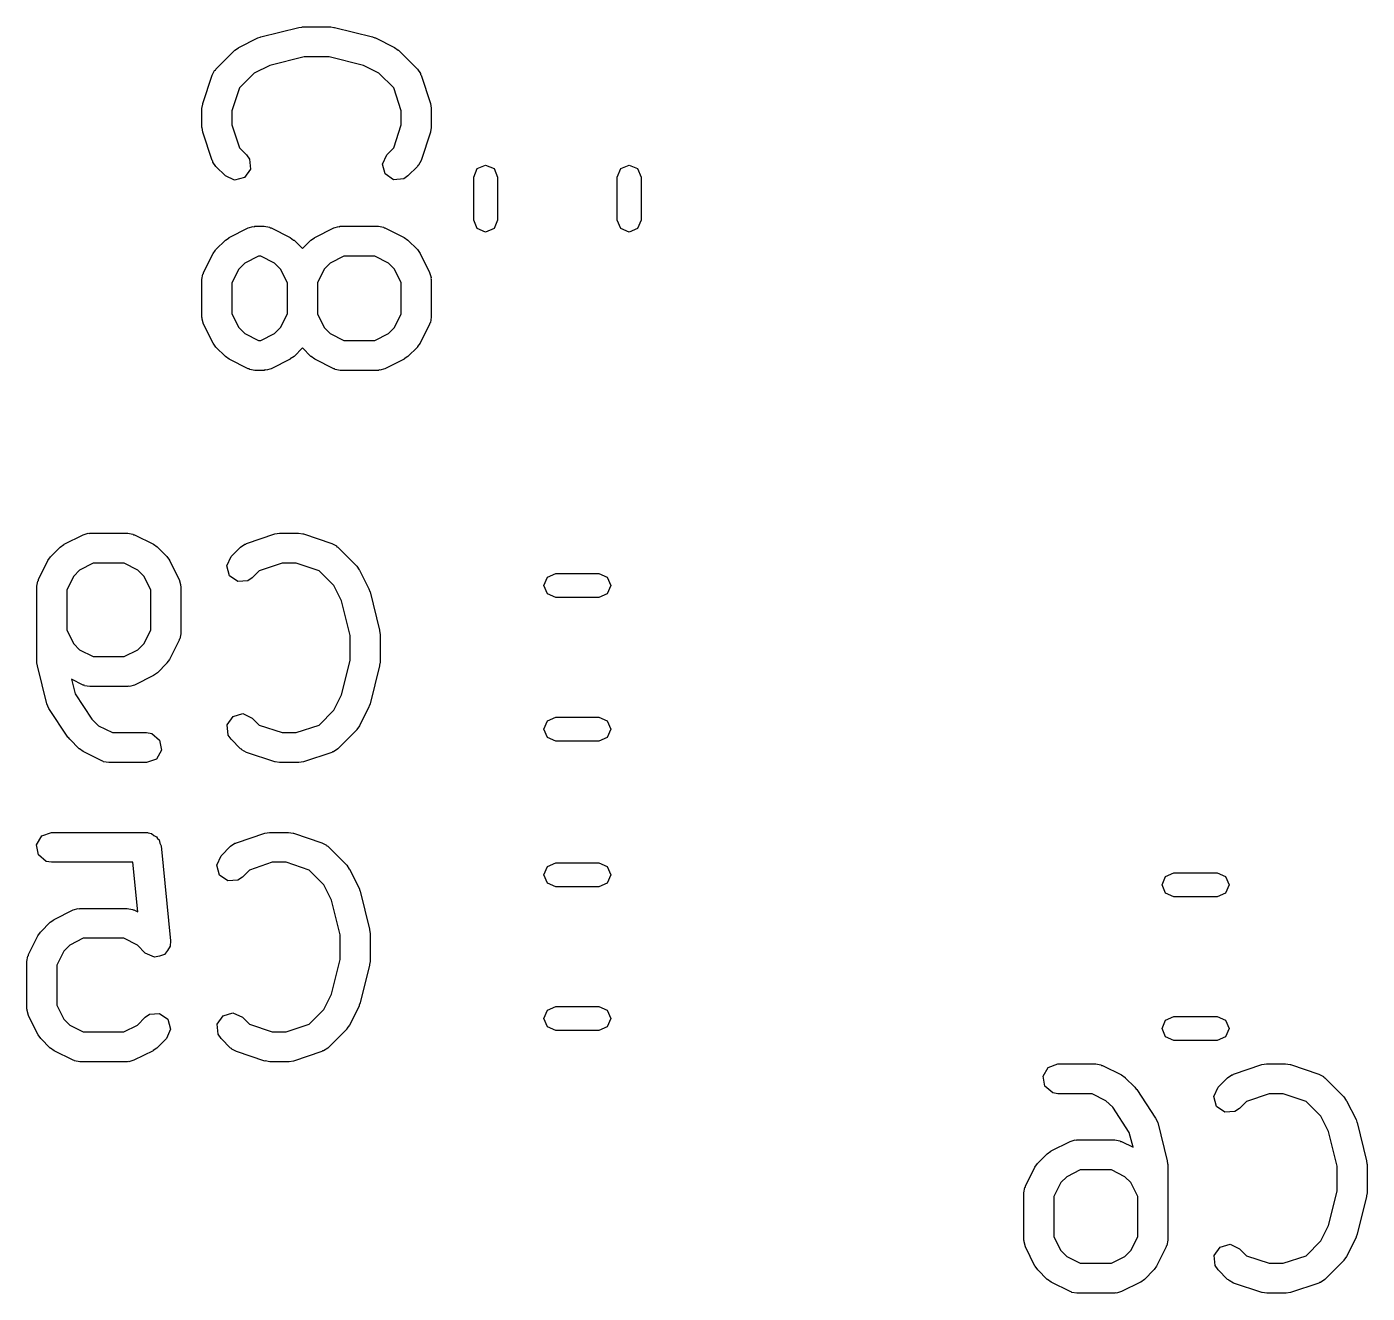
# Model space of a CAD drawing. Extents: x 91.9 to 161.1, y -116.3 to -99.6.
# Drawn here: x 131.94 to 138.66, y -116.34 to -109.99 of the extents above; entities that cross this region are included whole.
import ezdxf

# ---------------------------------------------------------------- set-up
doc = ezdxf.new("R2010")
doc.units = 0
doc.layers.add('BLACK', color=7, linetype='CONTINUOUS')

msp = doc.modelspace()

# ---------------------------------------------------------------- linework, layer by layer
at = {"layer": 'BLACK', "linetype": 'CONTINUOUS'}
for p, q in [((133.109, -110.041), (133.112, -110.039)), ((133.112, -110.039), (133.303, -109.992)), ((133.303, -109.992), (133.318, -109.99)), ((133.318, -109.99), (133.321, -109.989)), ((133.321, -109.989), (133.464, -109.989)), ((133.464, -109.989), (133.479, -109.992)), ((133.479, -109.992), (133.482, -109.992)), ((133.482, -109.992), (133.672, -110.039)), ((133.672, -110.039), (133.684, -110.044)), ((132.887, -110.202), (132.982, -110.106)), ((132.982, -110.106), (133.001, -110.094)), ((133.001, -110.094), (133.002, -110.092)), ((133.002, -110.092), (133.097, -110.045)), ((133.097, -110.045), (133.109, -110.041)), ((133.684, -110.044), (133.688, -110.045)), ((133.688, -110.045), (133.783, -110.092)), ((133.783, -110.092), (133.801, -110.106)), ((133.801, -110.106), (133.803, -110.106)), ((133.803, -110.106), (133.898, -110.202)), ((133.33, -110.139), (133.157, -110.183)), ((133.455, -110.139), (133.33, -110.139)), ((133.628, -110.183), (133.455, -110.139)), ((132.821, -110.374), (132.869, -110.231)), ((132.869, -110.231), (132.881, -110.208)), ((132.881, -110.208), (132.885, -110.206)), ((132.885, -110.206), (132.887, -110.202)), ((133.08, -110.221), (133.006, -110.295)), ((133.157, -110.183), (133.08, -110.221)), ((133.705, -110.221), (133.628, -110.183)), ((133.779, -110.295), (133.705, -110.221)), ((133.898, -110.202), (133.913, -110.223)), ((133.913, -110.223), (133.913, -110.228)), ((133.913, -110.228), (133.916, -110.231)), ((133.916, -110.231), (133.964, -110.374)), ((133.006, -110.295), (132.967, -110.41)), ((133.817, -110.41), (133.779, -110.295)), ((132.821, -110.376), (132.821, -110.374)), ((133.964, -110.374), (133.967, -110.396)), ((132.817, -110.398), (132.821, -110.376)), ((132.817, -110.493), (132.817, -110.398)), ((132.967, -110.41), (132.967, -110.481)), ((133.817, -110.481), (133.817, -110.41)), ((133.967, -110.396), (133.967, -110.398)), ((133.967, -110.398), (133.967, -110.493)), ((132.818, -110.494), (132.817, -110.493)), ((132.821, -110.517), (132.818, -110.494)), ((132.967, -110.481), (133.006, -110.595)), ((133.779, -110.595), (133.817, -110.481)), ((133.967, -110.493), (133.963, -110.515)), ((132.869, -110.659), (132.821, -110.517)), ((133.964, -110.517), (133.916, -110.659)), ((133.963, -110.515), (133.964, -110.517)), ((133.006, -110.595), (133.041, -110.63)), ((133.041, -110.63), (133.056, -110.652)), ((133.722, -110.677), (133.744, -110.63)), ((133.744, -110.63), (133.779, -110.595)), ((132.872, -110.663), (132.869, -110.659)), ((132.872, -110.667), (132.872, -110.663)), ((132.887, -110.689), (132.872, -110.667)), ((132.935, -110.736), (132.887, -110.689)), ((133.06, -110.703), (133.031, -110.745)), ((133.056, -110.652), (133.06, -110.703)), ((133.736, -110.726), (133.722, -110.677)), ((133.898, -110.689), (133.85, -110.736)), ((133.9, -110.685), (133.898, -110.689)), ((133.904, -110.682), (133.9, -110.685)), ((133.916, -110.659), (133.904, -110.682)), ((134.18, -110.742), (134.198, -110.7)), ((134.198, -110.7), (134.24, -110.682)), ((134.24, -110.682), (134.282, -110.7)), ((134.282, -110.7), (134.3, -110.742)), ((134.9, -110.742), (134.918, -110.7)), ((134.918, -110.7), (134.96, -110.682)), ((134.96, -110.682), (135.002, -110.7)), ((135.002, -110.7), (135.02, -110.742)), ((132.981, -110.758), (132.935, -110.736)), ((133.031, -110.745), (132.981, -110.758)), ((133.778, -110.756), (133.736, -110.726)), ((133.829, -110.751), (133.778, -110.756)), ((133.85, -110.736), (133.829, -110.751)), ((134.18, -110.958), (134.18, -110.742)), ((134.3, -110.742), (134.3, -110.958)), ((134.9, -110.958), (134.9, -110.742)), ((135.02, -110.742), (135.02, -110.958)), ((134.198, -111), (134.18, -110.958)), ((134.3, -110.958), (134.282, -111)), ((134.918, -111), (134.9, -110.958)), ((135.02, -110.958), (135.002, -111)), ((132.935, -111.059), (132.953, -111.046)), ((132.953, -111.046), (132.954, -111.045)), ((132.954, -111.045), (133.049, -110.997)), ((133.049, -110.997), (133.074, -110.99)), ((133.074, -110.99), (133.079, -110.991)), ((133.079, -110.991), (133.083, -110.989)), ((133.083, -110.989), (133.13, -110.989)), ((133.13, -110.989), (133.156, -110.994)), ((133.156, -110.994), (133.16, -110.997)), ((133.16, -110.997), (133.164, -110.997)), ((133.164, -110.997), (133.259, -111.045)), ((133.259, -111.045), (133.277, -111.058)), ((133.363, -111.059), (133.382, -111.046)), ((133.382, -111.046), (133.383, -111.045)), ((133.383, -111.045), (133.478, -110.997)), ((133.478, -110.997), (133.503, -110.99)), ((133.503, -110.99), (133.507, -110.991)), ((133.507, -110.991), (133.511, -110.989)), ((133.511, -110.989), (133.702, -110.989)), ((133.702, -110.989), (133.728, -110.994)), ((133.728, -110.994), (133.731, -110.997)), ((133.731, -110.997), (133.735, -110.997)), ((133.735, -110.997), (133.831, -111.045)), ((133.831, -111.045), (133.849, -111.058)), ((134.24, -111.018), (134.198, -111)), ((134.282, -111), (134.24, -111.018)), ((134.96, -111.018), (134.918, -111)), ((135.002, -111), (134.96, -111.018)), ((132.873, -111.126), (132.886, -111.108)), ((132.886, -111.108), (132.887, -111.106)), ((132.887, -111.106), (132.935, -111.059)), ((133.277, -111.058), (133.279, -111.059)), ((133.279, -111.059), (133.321, -111.101)), ((133.321, -111.101), (133.363, -111.059)), ((133.849, -111.058), (133.85, -111.059)), ((133.85, -111.059), (133.898, -111.106)), ((133.898, -111.106), (133.911, -111.125)), ((132.825, -111.221), (132.873, -111.126)), ((133.032, -111.174), (133.002, -111.204)), ((133.101, -111.139), (133.032, -111.174)), ((133.113, -111.139), (133.101, -111.139)), ((133.181, -111.174), (133.113, -111.139)), ((133.212, -111.204), (133.181, -111.174)), ((133.461, -111.174), (133.43, -111.204)), ((133.529, -111.139), (133.461, -111.174)), ((133.684, -111.139), (133.529, -111.139)), ((133.753, -111.174), (133.684, -111.139)), ((133.783, -111.204), (133.753, -111.174)), ((133.911, -111.125), (133.912, -111.126)), ((133.912, -111.126), (133.959, -111.221)), ((132.817, -111.255), (132.822, -111.229)), ((132.822, -111.229), (132.825, -111.226)), ((132.825, -111.226), (132.825, -111.221)), ((133.002, -111.204), (132.967, -111.272)), ((133.246, -111.272), (133.212, -111.204)), ((133.43, -111.204), (133.396, -111.272)), ((133.817, -111.272), (133.783, -111.204)), ((133.959, -111.221), (133.967, -111.246)), ((133.967, -111.246), (133.966, -111.251)), ((132.817, -111.445), (132.817, -111.255)), ((132.967, -111.272), (132.967, -111.428)), ((133.246, -111.428), (133.246, -111.272)), ((133.396, -111.272), (133.396, -111.428)), ((133.817, -111.428), (133.817, -111.272)), ((133.966, -111.251), (133.967, -111.255)), ((133.967, -111.255), (133.967, -111.445)), ((132.819, -111.449), (132.817, -111.445)), ((132.818, -111.454), (132.819, -111.449)), ((132.967, -111.428), (133.002, -111.496)), ((133.212, -111.496), (133.246, -111.428)), ((133.396, -111.428), (133.43, -111.496)), ((133.783, -111.496), (133.817, -111.428)), ((133.967, -111.445), (133.963, -111.471)), ((132.825, -111.479), (132.818, -111.454)), ((132.873, -111.574), (132.825, -111.479)), ((133.002, -111.496), (133.032, -111.526)), ((133.181, -111.526), (133.212, -111.496)), ((133.43, -111.496), (133.461, -111.526)), ((133.753, -111.526), (133.783, -111.496)), ((133.959, -111.479), (133.912, -111.574)), ((133.96, -111.474), (133.959, -111.479)), ((133.963, -111.471), (133.96, -111.474)), ((132.874, -111.575), (132.873, -111.574)), ((132.887, -111.594), (132.874, -111.575)), ((133.032, -111.526), (133.101, -111.561)), ((133.101, -111.561), (133.113, -111.561)), ((133.113, -111.561), (133.181, -111.526)), ((133.461, -111.526), (133.529, -111.561)), ((133.529, -111.561), (133.684, -111.561)), ((133.684, -111.561), (133.753, -111.526)), ((133.912, -111.574), (133.898, -111.592)), ((132.935, -111.641), (132.887, -111.594)), ((132.936, -111.642), (132.935, -111.641)), ((132.954, -111.655), (132.936, -111.642)), ((133.279, -111.641), (133.26, -111.654)), ((133.321, -111.599), (133.279, -111.641)), ((133.363, -111.641), (133.321, -111.599)), ((133.365, -111.642), (133.363, -111.641)), ((133.383, -111.655), (133.365, -111.642)), ((133.85, -111.641), (133.832, -111.654)), ((133.898, -111.594), (133.85, -111.641)), ((133.898, -111.592), (133.898, -111.594)), ((133.049, -111.703), (132.954, -111.655)), ((133.054, -111.703), (133.049, -111.703)), ((133.057, -111.706), (133.054, -111.703)), ((133.083, -111.711), (133.057, -111.706)), ((133.13, -111.711), (133.083, -111.711)), ((133.135, -111.709), (133.13, -111.711)), ((133.139, -111.71), (133.135, -111.709)), ((133.164, -111.703), (133.139, -111.71)), ((133.259, -111.655), (133.164, -111.703)), ((133.26, -111.654), (133.259, -111.655)), ((133.478, -111.703), (133.383, -111.655)), ((133.482, -111.703), (133.478, -111.703)), ((133.486, -111.706), (133.482, -111.703)), ((133.511, -111.711), (133.486, -111.706)), ((133.702, -111.711), (133.511, -111.711)), ((133.706, -111.709), (133.702, -111.711)), ((133.71, -111.71), (133.706, -111.709)), ((133.735, -111.703), (133.71, -111.71)), ((133.831, -111.655), (133.735, -111.703)), ((133.832, -111.654), (133.831, -111.655)), ((132.106, -112.597), (132.125, -112.584)), ((132.125, -112.584), (132.126, -112.583)), ((132.126, -112.583), (132.221, -112.535)), ((132.221, -112.535), (132.246, -112.528)), ((132.246, -112.528), (132.251, -112.529)), ((132.251, -112.529), (132.255, -112.527)), ((132.255, -112.527), (132.445, -112.527)), ((132.445, -112.527), (132.471, -112.532)), ((132.471, -112.532), (132.474, -112.535)), ((132.474, -112.535), (132.479, -112.535)), ((132.479, -112.535), (132.574, -112.583)), ((132.574, -112.583), (132.592, -112.596)), ((133.011, -112.597), (133.033, -112.582)), ((133.033, -112.582), (133.037, -112.582)), ((133.037, -112.582), (133.041, -112.579)), ((133.041, -112.579), (133.183, -112.531)), ((133.183, -112.531), (133.206, -112.528)), ((133.206, -112.528), (133.207, -112.527)), ((133.207, -112.527), (133.302, -112.527)), ((133.302, -112.527), (133.324, -112.531)), ((133.324, -112.531), (133.326, -112.531)), ((133.326, -112.531), (133.469, -112.579)), ((133.469, -112.579), (133.492, -112.591)), ((133.492, -112.591), (133.494, -112.595)), ((132.045, -112.664), (132.058, -112.646)), ((132.058, -112.646), (132.059, -112.645)), ((132.059, -112.645), (132.106, -112.597)), ((132.592, -112.596), (132.594, -112.597)), ((132.594, -112.597), (132.641, -112.645)), ((132.641, -112.645), (132.654, -112.663)), ((132.942, -112.691), (132.964, -112.645)), ((132.964, -112.645), (133.011, -112.597)), ((133.494, -112.595), (133.498, -112.597)), ((133.498, -112.597), (133.594, -112.692)), ((131.997, -112.759), (132.045, -112.664)), ((132.204, -112.712), (132.174, -112.742)), ((132.272, -112.677), (132.204, -112.712)), ((132.428, -112.677), (132.272, -112.677)), ((132.496, -112.712), (132.428, -112.677)), ((132.526, -112.742), (132.496, -112.712)), ((132.654, -112.663), (132.655, -112.664)), ((132.655, -112.664), (132.703, -112.759)), ((132.955, -112.741), (132.942, -112.691)), ((133.105, -112.716), (133.07, -112.751)), ((133.219, -112.677), (133.105, -112.716)), ((133.29, -112.677), (133.219, -112.677)), ((133.405, -112.716), (133.29, -112.677)), ((133.479, -112.79), (133.405, -112.716)), ((133.594, -112.692), (133.606, -112.711)), ((133.606, -112.711), (133.608, -112.712)), ((133.608, -112.712), (133.655, -112.807)), ((131.989, -112.793), (131.994, -112.767)), ((131.989, -113.174), (131.989, -112.793)), ((131.994, -112.767), (131.997, -112.764)), ((131.997, -112.764), (131.997, -112.759)), ((132.174, -112.742), (132.139, -112.811)), ((132.561, -112.811), (132.526, -112.742)), ((132.703, -112.759), (132.71, -112.784)), ((132.71, -112.784), (132.709, -112.789)), ((132.709, -112.789), (132.711, -112.793)), ((132.711, -112.793), (132.711, -113.031)), ((132.997, -112.77), (132.955, -112.741)), ((133.048, -112.766), (132.997, -112.77)), ((133.07, -112.751), (133.048, -112.766)), ((133.517, -112.867), (133.479, -112.79)), ((134.532, -112.79), (134.55, -112.748)), ((134.55, -112.832), (134.532, -112.79)), ((134.55, -112.748), (134.592, -112.73)), ((134.592, -112.73), (134.808, -112.73)), ((134.808, -112.73), (134.85, -112.748)), ((134.85, -112.748), (134.868, -112.79)), ((134.868, -112.79), (134.85, -112.832)), ((132.139, -112.811), (132.139, -113.013)), ((132.561, -113.013), (132.561, -112.811)), ((133.655, -112.807), (133.659, -112.819)), ((133.659, -112.819), (133.661, -112.822)), ((133.661, -112.822), (133.708, -113.013)), ((134.592, -112.85), (134.55, -112.832)), ((134.808, -112.85), (134.592, -112.85)), ((134.85, -112.832), (134.808, -112.85)), ((133.561, -113.04), (133.517, -112.867)), ((132.139, -113.013), (132.174, -113.082)), ((132.526, -113.082), (132.561, -113.013)), ((132.703, -113.064), (132.655, -113.16)), ((132.706, -113.057), (132.703, -113.06)), ((132.703, -113.06), (132.703, -113.064)), ((132.711, -113.031), (132.706, -113.057)), ((133.561, -113.165), (133.561, -113.04)), ((133.708, -113.013), (133.71, -113.028)), ((133.71, -113.028), (133.711, -113.031)), ((133.711, -113.031), (133.711, -113.174)), ((132.174, -113.082), (132.204, -113.112)), ((132.204, -113.112), (132.272, -113.146)), ((132.428, -113.146), (132.496, -113.112)), ((132.496, -113.112), (132.526, -113.082)), ((131.99, -113.177), (131.989, -113.174)), ((131.992, -113.192), (131.99, -113.177)), ((132.039, -113.382), (131.992, -113.192)), ((132.272, -113.146), (132.428, -113.146)), ((132.641, -113.179), (132.594, -113.227)), ((132.642, -113.178), (132.641, -113.179)), ((132.655, -113.16), (132.642, -113.178)), ((133.517, -113.338), (133.561, -113.165)), ((133.708, -113.192), (133.661, -113.382)), ((133.711, -113.174), (133.708, -113.189)), ((133.708, -113.189), (133.708, -113.192)), ((132.221, -113.289), (132.163, -113.259)), ((132.163, -113.259), (132.182, -113.333)), ((132.574, -113.241), (132.479, -113.289)), ((132.575, -113.24), (132.574, -113.241)), ((132.594, -113.227), (132.575, -113.24)), ((132.226, -113.289), (132.221, -113.289)), ((132.229, -113.292), (132.226, -113.289)), ((132.255, -113.296), (132.229, -113.292)), ((132.445, -113.296), (132.255, -113.296)), ((132.449, -113.295), (132.445, -113.296)), ((132.454, -113.296), (132.449, -113.295)), ((132.479, -113.289), (132.454, -113.296)), ((132.039, -113.383), (132.039, -113.382)), ((132.049, -113.406), (132.039, -113.383)), ((132.182, -113.333), (132.265, -113.459)), ((133.479, -113.415), (133.517, -113.338)), ((133.655, -113.398), (133.608, -113.493)), ((133.656, -113.394), (133.655, -113.398)), ((133.661, -113.382), (133.656, -113.394)), ((132.145, -113.549), (132.049, -113.406)), ((132.265, -113.459), (132.299, -113.493)), ((132.944, -113.488), (132.974, -113.446)), ((132.974, -113.446), (133.023, -113.432)), ((133.023, -113.432), (133.07, -113.454)), ((133.07, -113.454), (133.105, -113.489)), ((133.405, -113.489), (133.479, -113.415)), ((134.55, -113.468), (134.592, -113.45)), ((134.592, -113.45), (134.808, -113.45)), ((134.808, -113.45), (134.85, -113.468)), ((132.299, -113.493), (132.368, -113.527)), ((132.368, -113.527), (132.54, -113.527)), ((132.54, -113.527), (132.566, -113.532)), ((132.566, -113.532), (132.605, -113.565)), ((132.949, -113.539), (132.944, -113.488)), ((133.105, -113.489), (133.219, -113.527)), ((133.219, -113.527), (133.29, -113.527)), ((133.29, -113.527), (133.405, -113.489)), ((133.594, -113.513), (133.498, -113.608)), ((133.608, -113.493), (133.594, -113.511)), ((133.594, -113.511), (133.594, -113.513)), ((134.532, -113.51), (134.55, -113.468)), ((134.55, -113.552), (134.532, -113.51)), ((134.85, -113.468), (134.868, -113.51)), ((134.868, -113.51), (134.85, -113.552)), ((132.148, -113.551), (132.145, -113.549)), ((132.154, -113.56), (132.148, -113.551)), ((132.202, -113.608), (132.154, -113.56)), ((132.605, -113.565), (132.614, -113.615)), ((132.964, -113.56), (132.949, -113.539)), ((133.011, -113.608), (132.964, -113.56)), ((134.592, -113.57), (134.55, -113.552)), ((134.808, -113.57), (134.592, -113.57)), ((134.85, -113.552), (134.808, -113.57)), ((132.203, -113.608), (132.202, -113.608)), ((132.221, -113.622), (132.203, -113.608)), ((132.316, -113.669), (132.221, -113.622)), ((132.321, -113.67), (132.316, -113.669)), ((132.589, -113.66), (132.54, -113.677)), ((132.614, -113.615), (132.589, -113.66)), ((133.015, -113.61), (133.011, -113.608)), ((133.018, -113.614), (133.015, -113.61)), ((133.041, -113.626), (133.018, -113.614)), ((133.183, -113.674), (133.041, -113.626)), ((133.469, -113.626), (133.326, -113.674)), ((133.472, -113.623), (133.469, -113.626)), ((133.477, -113.623), (133.472, -113.623)), ((133.498, -113.608), (133.477, -113.623)), ((132.324, -113.673), (132.321, -113.67)), ((132.35, -113.677), (132.324, -113.673)), ((132.54, -113.677), (132.35, -113.677)), ((133.185, -113.673), (133.183, -113.674)), ((133.207, -113.677), (133.185, -113.673)), ((133.302, -113.677), (133.207, -113.677)), ((133.304, -113.677), (133.302, -113.677)), ((133.326, -113.674), (133.304, -113.677)), ((131.988, -114.089), (132.014, -114.045)), ((132.014, -114.045), (132.062, -114.027)), ((132.062, -114.027), (132.538, -114.027)), ((132.538, -114.027), (132.542, -114.028)), ((132.542, -114.028), (132.544, -114.028)), ((132.544, -114.028), (132.547, -114.029)), ((132.547, -114.029), (132.564, -114.032)), ((132.564, -114.032), (132.576, -114.042)), ((132.576, -114.042), (132.59, -114.049)), ((132.59, -114.049), (132.595, -114.058)), ((132.595, -114.058), (132.603, -114.065)), ((132.603, -114.065), (132.606, -114.081)), ((132.991, -114.079), (133.133, -114.031)), ((133.133, -114.031), (133.156, -114.028)), ((133.156, -114.028), (133.157, -114.027)), ((133.157, -114.027), (133.252, -114.027)), ((133.252, -114.027), (133.274, -114.031)), ((133.274, -114.031), (133.276, -114.031)), ((133.276, -114.031), (133.419, -114.079)), ((131.997, -114.14), (131.988, -114.089)), ((132.606, -114.081), (132.613, -114.095)), ((132.613, -114.095), (132.66, -114.571)), ((132.914, -114.145), (132.961, -114.097)), ((132.961, -114.097), (132.983, -114.082)), ((132.983, -114.082), (132.987, -114.082)), ((132.987, -114.082), (132.991, -114.079)), ((133.419, -114.079), (133.442, -114.091)), ((133.442, -114.091), (133.444, -114.095)), ((133.444, -114.095), (133.448, -114.097)), ((133.448, -114.097), (133.544, -114.192)), ((132.036, -114.173), (131.997, -114.14)), ((132.062, -114.177), (132.036, -114.173)), ((132.47, -114.177), (132.062, -114.177)), ((132.495, -114.426), (132.47, -114.177)), ((132.892, -114.191), (132.914, -114.145)), ((132.905, -114.241), (132.892, -114.191)), ((133.169, -114.177), (133.055, -114.216)), ((133.24, -114.177), (133.169, -114.177)), ((133.355, -114.216), (133.24, -114.177)), ((133.544, -114.192), (133.556, -114.211)), ((134.532, -114.24), (134.55, -114.198)), ((134.55, -114.198), (134.592, -114.18)), ((134.592, -114.18), (134.808, -114.18)), ((134.808, -114.18), (134.85, -114.198)), ((134.85, -114.198), (134.868, -114.24)), ((132.947, -114.27), (132.905, -114.241)), ((132.998, -114.266), (132.947, -114.27)), ((133.02, -114.251), (132.998, -114.266)), ((133.055, -114.216), (133.02, -114.251)), ((133.429, -114.29), (133.355, -114.216)), ((133.556, -114.211), (133.558, -114.212)), ((133.558, -114.212), (133.605, -114.307)), ((134.55, -114.282), (134.532, -114.24)), ((134.868, -114.24), (134.85, -114.282)), ((137.632, -114.29), (137.65, -114.248)), ((137.65, -114.248), (137.692, -114.23)), ((137.692, -114.23), (137.908, -114.23)), ((137.908, -114.23), (137.95, -114.248)), ((137.95, -114.248), (137.968, -114.29)), ((133.467, -114.367), (133.429, -114.29)), ((133.605, -114.307), (133.609, -114.319)), ((133.609, -114.319), (133.611, -114.322)), ((133.611, -114.322), (133.658, -114.513)), ((134.592, -114.3), (134.55, -114.282)), ((134.808, -114.3), (134.592, -114.3)), ((134.85, -114.282), (134.808, -114.3)), ((137.65, -114.332), (137.632, -114.29)), ((137.692, -114.35), (137.65, -114.332)), ((137.95, -114.332), (137.908, -114.35)), ((137.968, -114.29), (137.95, -114.332)), ((132.201, -114.41), (132.205, -114.408)), ((132.205, -114.408), (132.443, -114.408)), ((132.443, -114.408), (132.469, -114.413)), ((133.511, -114.54), (133.467, -114.367)), ((137.908, -114.35), (137.692, -114.35)), ((132.056, -114.478), (132.075, -114.465)), ((132.075, -114.465), (132.076, -114.464)), ((132.076, -114.464), (132.171, -114.416)), ((132.171, -114.416), (132.196, -114.409)), ((132.196, -114.409), (132.201, -114.41)), ((132.469, -114.413), (132.472, -114.416)), ((132.472, -114.416), (132.476, -114.416)), ((132.476, -114.416), (132.495, -114.426)), ((131.995, -114.545), (132.008, -114.527)), ((132.008, -114.527), (132.009, -114.526)), ((132.009, -114.526), (132.056, -114.478)), ((133.511, -114.665), (133.511, -114.54)), ((133.658, -114.513), (133.66, -114.528)), ((133.66, -114.528), (133.661, -114.531)), ((133.661, -114.531), (133.661, -114.674)), ((131.947, -114.64), (131.995, -114.545)), ((132.154, -114.593), (132.124, -114.623)), ((132.222, -114.558), (132.154, -114.593)), ((132.425, -114.558), (132.222, -114.558)), ((132.494, -114.593), (132.425, -114.558)), ((132.533, -114.632), (132.494, -114.593)), ((132.658, -114.598), (132.644, -114.619)), ((132.66, -114.571), (132.658, -114.597)), ((132.658, -114.597), (132.658, -114.597)), ((132.658, -114.597), (132.658, -114.598)), ((131.939, -114.674), (131.944, -114.648)), ((131.939, -114.912), (131.939, -114.674)), ((131.944, -114.648), (131.947, -114.645)), ((131.947, -114.645), (131.947, -114.64)), ((132.124, -114.623), (132.089, -114.692)), ((132.556, -114.643), (132.533, -114.632)), ((132.533, -114.632), (132.533, -114.632)), ((132.533, -114.632), (132.533, -114.632)), ((132.579, -114.653), (132.556, -114.643)), ((132.58, -114.653), (132.579, -114.653)), ((132.604, -114.647), (132.58, -114.653)), ((132.58, -114.653), (132.58, -114.653)), ((132.629, -114.64), (132.604, -114.647)), ((132.644, -114.619), (132.629, -114.639)), ((132.629, -114.639), (132.629, -114.64)), ((132.629, -114.64), (132.629, -114.64)), ((133.467, -114.838), (133.511, -114.665)), ((133.661, -114.674), (133.658, -114.689)), ((132.089, -114.692), (132.089, -114.894)), ((133.658, -114.692), (133.611, -114.882)), ((133.658, -114.689), (133.658, -114.692)), ((133.429, -114.915), (133.467, -114.838)), ((131.941, -114.916), (131.939, -114.912)), ((131.94, -114.92), (131.941, -114.916)), ((131.947, -114.945), (131.94, -114.92)), ((131.995, -115.041), (131.947, -114.945)), ((132.089, -114.894), (132.124, -114.963)), ((132.533, -114.954), (132.554, -114.939)), ((132.554, -114.939), (132.605, -114.935)), ((132.605, -114.935), (132.647, -114.964)), ((132.894, -114.988), (132.924, -114.946)), ((132.924, -114.946), (132.973, -114.932)), ((132.973, -114.932), (133.02, -114.954)), ((133.355, -114.989), (133.429, -114.915)), ((133.605, -114.898), (133.558, -114.993)), ((133.606, -114.894), (133.605, -114.898)), ((133.611, -114.882), (133.606, -114.894)), ((134.532, -114.96), (134.55, -114.918)), ((134.55, -114.918), (134.592, -114.9)), ((134.592, -114.9), (134.808, -114.9)), ((134.808, -114.9), (134.85, -114.918)), ((134.85, -114.918), (134.868, -114.96)), ((132.124, -114.963), (132.154, -114.993)), ((132.154, -114.993), (132.222, -115.027)), ((132.425, -115.027), (132.494, -114.993)), ((132.494, -114.993), (132.533, -114.954)), ((132.647, -114.964), (132.66, -115.014)), ((132.899, -115.039), (132.894, -114.988)), ((133.02, -114.954), (133.055, -114.989)), ((133.055, -114.989), (133.169, -115.027)), ((133.24, -115.027), (133.355, -114.989)), ((133.544, -115.013), (133.448, -115.108)), ((133.558, -114.993), (133.544, -115.011)), ((133.544, -115.011), (133.544, -115.013)), ((134.55, -115.002), (134.532, -114.96)), ((134.592, -115.02), (134.55, -115.002)), ((134.85, -115.002), (134.808, -115.02)), ((134.868, -114.96), (134.85, -115.002)), ((137.632, -115.01), (137.65, -114.968)), ((137.65, -115.052), (137.632, -115.01)), ((137.65, -114.968), (137.692, -114.95)), ((137.692, -114.95), (137.908, -114.95)), ((137.908, -114.95), (137.95, -114.968)), ((137.95, -114.968), (137.968, -115.01)), ((137.968, -115.01), (137.95, -115.052)), ((131.996, -115.042), (131.995, -115.041)), ((132.009, -115.06), (131.996, -115.042)), ((132.056, -115.108), (132.009, -115.06)), ((132.222, -115.027), (132.425, -115.027)), ((132.639, -115.06), (132.591, -115.108)), ((132.66, -115.014), (132.639, -115.06)), ((132.914, -115.06), (132.899, -115.039)), ((132.961, -115.108), (132.914, -115.06)), ((133.169, -115.027), (133.24, -115.027)), ((134.808, -115.02), (134.592, -115.02)), ((137.692, -115.07), (137.65, -115.052)), ((137.908, -115.07), (137.692, -115.07)), ((137.95, -115.052), (137.908, -115.07)), ((132.058, -115.108), (132.056, -115.108)), ((132.076, -115.122), (132.058, -115.108)), ((132.171, -115.169), (132.076, -115.122)), ((132.572, -115.122), (132.476, -115.169)), ((132.573, -115.121), (132.572, -115.122)), ((132.591, -115.108), (132.573, -115.121)), ((132.965, -115.11), (132.961, -115.108)), ((132.968, -115.114), (132.965, -115.11)), ((132.991, -115.126), (132.968, -115.114)), ((133.133, -115.174), (132.991, -115.126)), ((133.419, -115.126), (133.276, -115.174)), ((133.422, -115.123), (133.419, -115.126)), ((133.427, -115.123), (133.422, -115.123)), ((133.448, -115.108), (133.427, -115.123)), ((132.176, -115.17), (132.171, -115.169)), ((132.179, -115.173), (132.176, -115.17)), ((132.205, -115.177), (132.179, -115.173)), ((132.443, -115.177), (132.205, -115.177)), ((132.447, -115.176), (132.443, -115.177)), ((132.451, -115.177), (132.447, -115.176)), ((132.476, -115.169), (132.451, -115.177)), ((133.135, -115.173), (133.133, -115.174)), ((133.157, -115.177), (133.135, -115.173)), ((133.252, -115.177), (133.157, -115.177)), ((133.254, -115.177), (133.252, -115.177)), ((133.276, -115.174), (133.254, -115.177)), ((137.036, -115.249), (137.061, -115.205)), ((137.061, -115.205), (137.11, -115.187)), ((137.11, -115.187), (137.3, -115.187)), ((137.3, -115.187), (137.326, -115.192)), ((137.326, -115.192), (137.329, -115.195)), ((137.329, -115.195), (137.334, -115.195)), ((137.334, -115.195), (137.429, -115.243)), ((137.991, -115.239), (138.133, -115.191)), ((138.133, -115.191), (138.156, -115.188)), ((138.156, -115.188), (138.157, -115.187)), ((138.157, -115.187), (138.252, -115.187)), ((138.252, -115.187), (138.274, -115.191)), ((138.274, -115.191), (138.276, -115.191)), ((138.276, -115.191), (138.419, -115.239)), ((137.045, -115.3), (137.036, -115.249)), ((137.429, -115.243), (137.447, -115.256)), ((137.447, -115.256), (137.448, -115.257)), ((137.448, -115.257), (137.496, -115.305)), ((137.914, -115.305), (137.961, -115.257)), ((137.961, -115.257), (137.983, -115.242)), ((137.983, -115.242), (137.987, -115.242)), ((137.987, -115.242), (137.991, -115.239)), ((138.419, -115.239), (138.442, -115.251)), ((138.442, -115.251), (138.444, -115.255)), ((138.444, -115.255), (138.448, -115.257)), ((138.448, -115.257), (138.544, -115.352)), ((137.084, -115.333), (137.045, -115.3)), ((137.11, -115.337), (137.084, -115.333)), ((137.282, -115.337), (137.11, -115.337)), ((137.351, -115.372), (137.282, -115.337)), ((137.496, -115.305), (137.502, -115.314)), ((137.502, -115.314), (137.505, -115.316)), ((137.505, -115.316), (137.6, -115.459)), ((137.892, -115.351), (137.914, -115.305)), ((138.169, -115.337), (138.055, -115.376)), ((138.24, -115.337), (138.169, -115.337)), ((138.355, -115.376), (138.24, -115.337)), ((137.385, -115.405), (137.351, -115.372)), ((137.468, -115.531), (137.385, -115.405)), ((137.905, -115.401), (137.892, -115.351)), ((137.947, -115.43), (137.905, -115.401)), ((138.02, -115.411), (137.998, -115.426)), ((138.055, -115.376), (138.02, -115.411)), ((138.429, -115.45), (138.355, -115.376)), ((138.544, -115.352), (138.556, -115.371)), ((138.556, -115.371), (138.558, -115.372)), ((138.558, -115.372), (138.605, -115.467)), ((137.6, -115.459), (137.611, -115.482)), ((137.611, -115.482), (137.611, -115.482)), ((137.611, -115.482), (137.658, -115.673)), ((137.998, -115.426), (137.947, -115.43)), ((138.467, -115.527), (138.429, -115.45)), ((138.605, -115.467), (138.609, -115.479)), ((138.609, -115.479), (138.611, -115.482)), ((138.611, -115.482), (138.658, -115.673)), ((137.487, -115.605), (137.468, -115.531)), ((138.511, -115.7), (138.467, -115.527)), ((137.076, -115.624), (137.171, -115.576)), ((137.171, -115.576), (137.196, -115.569)), ((137.196, -115.569), (137.201, -115.57)), ((137.201, -115.57), (137.205, -115.568)), ((137.205, -115.568), (137.395, -115.568)), ((137.395, -115.568), (137.421, -115.573)), ((137.421, -115.573), (137.424, -115.576)), ((137.424, -115.576), (137.429, -115.576)), ((137.429, -115.576), (137.487, -115.605)), ((137.009, -115.686), (137.056, -115.638)), ((137.056, -115.638), (137.075, -115.625)), ((137.075, -115.625), (137.076, -115.624)), ((137.658, -115.673), (137.66, -115.688)), ((138.658, -115.673), (138.66, -115.688)), ((136.947, -115.8), (136.995, -115.705)), ((136.995, -115.705), (137.008, -115.687)), ((137.008, -115.687), (137.009, -115.686)), ((137.222, -115.718), (137.154, -115.753)), ((137.378, -115.718), (137.222, -115.718)), ((137.446, -115.753), (137.378, -115.718)), ((137.66, -115.688), (137.661, -115.691)), ((137.661, -115.691), (137.661, -116.072)), ((138.511, -115.825), (138.511, -115.7)), ((138.66, -115.688), (138.661, -115.691)), ((138.661, -115.691), (138.661, -115.834)), ((136.939, -115.834), (136.944, -115.808)), ((136.944, -115.808), (136.947, -115.805)), ((136.947, -115.805), (136.947, -115.8)), ((137.124, -115.783), (137.089, -115.852)), ((137.154, -115.753), (137.124, -115.783)), ((137.476, -115.783), (137.446, -115.753)), ((137.511, -115.852), (137.476, -115.783)), ((136.939, -116.072), (136.939, -115.834)), ((137.089, -115.852), (137.089, -116.054)), ((137.511, -116.054), (137.511, -115.852)), ((138.467, -115.998), (138.511, -115.825)), ((138.658, -115.852), (138.611, -116.042)), ((138.661, -115.834), (138.658, -115.849)), ((138.658, -115.849), (138.658, -115.852)), ((138.429, -116.075), (138.467, -115.998)), ((136.941, -116.076), (136.939, -116.072)), ((136.94, -116.08), (136.941, -116.076)), ((136.947, -116.105), (136.94, -116.08)), ((137.089, -116.054), (137.124, -116.123)), ((137.476, -116.123), (137.511, -116.054)), ((137.661, -116.072), (137.656, -116.098)), ((138.355, -116.149), (138.429, -116.075)), ((138.605, -116.058), (138.558, -116.153)), ((138.606, -116.054), (138.605, -116.058)), ((138.611, -116.042), (138.606, -116.054)), ((136.995, -116.201), (136.947, -116.105)), ((137.124, -116.123), (137.154, -116.153)), ((137.154, -116.153), (137.222, -116.187)), ((137.378, -116.187), (137.446, -116.153)), ((137.446, -116.153), (137.476, -116.123)), ((137.653, -116.105), (137.605, -116.201)), ((137.656, -116.098), (137.653, -116.101)), ((137.653, -116.101), (137.653, -116.105)), ((137.894, -116.148), (137.924, -116.106)), ((137.899, -116.199), (137.894, -116.148)), ((137.924, -116.106), (137.973, -116.092)), ((137.973, -116.092), (138.02, -116.114)), ((138.02, -116.114), (138.055, -116.149)), ((138.055, -116.149), (138.169, -116.187)), ((138.24, -116.187), (138.355, -116.149)), ((138.558, -116.153), (138.544, -116.171)), ((136.996, -116.202), (136.995, -116.201)), ((137.009, -116.22), (136.996, -116.202)), ((137.056, -116.268), (137.009, -116.22)), ((137.222, -116.187), (137.378, -116.187)), ((137.591, -116.22), (137.544, -116.268)), ((137.592, -116.219), (137.591, -116.22)), ((137.605, -116.201), (137.592, -116.219)), ((137.914, -116.22), (137.899, -116.199)), ((137.961, -116.268), (137.914, -116.22)), ((138.169, -116.187), (138.24, -116.187)), ((138.544, -116.173), (138.448, -116.268)), ((138.544, -116.171), (138.544, -116.173)), ((137.058, -116.268), (137.056, -116.268)), ((137.076, -116.282), (137.058, -116.268)), ((137.171, -116.329), (137.076, -116.282)), ((137.524, -116.282), (137.429, -116.329)), ((137.525, -116.281), (137.524, -116.282)), ((137.544, -116.268), (137.525, -116.281)), ((137.965, -116.27), (137.961, -116.268)), ((137.968, -116.274), (137.965, -116.27)), ((137.991, -116.286), (137.968, -116.274)), ((138.133, -116.334), (137.991, -116.286)), ((138.419, -116.286), (138.276, -116.334)), ((138.422, -116.283), (138.419, -116.286)), ((138.427, -116.283), (138.422, -116.283)), ((138.448, -116.268), (138.427, -116.283)), ((137.176, -116.33), (137.171, -116.329)), ((137.179, -116.333), (137.176, -116.33)), ((137.205, -116.337), (137.179, -116.333)), ((137.395, -116.337), (137.205, -116.337)), ((137.399, -116.336), (137.395, -116.337)), ((137.404, -116.337), (137.399, -116.336)), ((137.429, -116.329), (137.404, -116.337)), ((138.135, -116.333), (138.133, -116.334)), ((138.157, -116.337), (138.135, -116.333)), ((138.252, -116.337), (138.157, -116.337)), ((138.254, -116.337), (138.252, -116.337)), ((138.276, -116.334), (138.254, -116.337))]:
    msp.add_line(p, q, dxfattribs=at)

doc.saveas('drawing.dxf')
